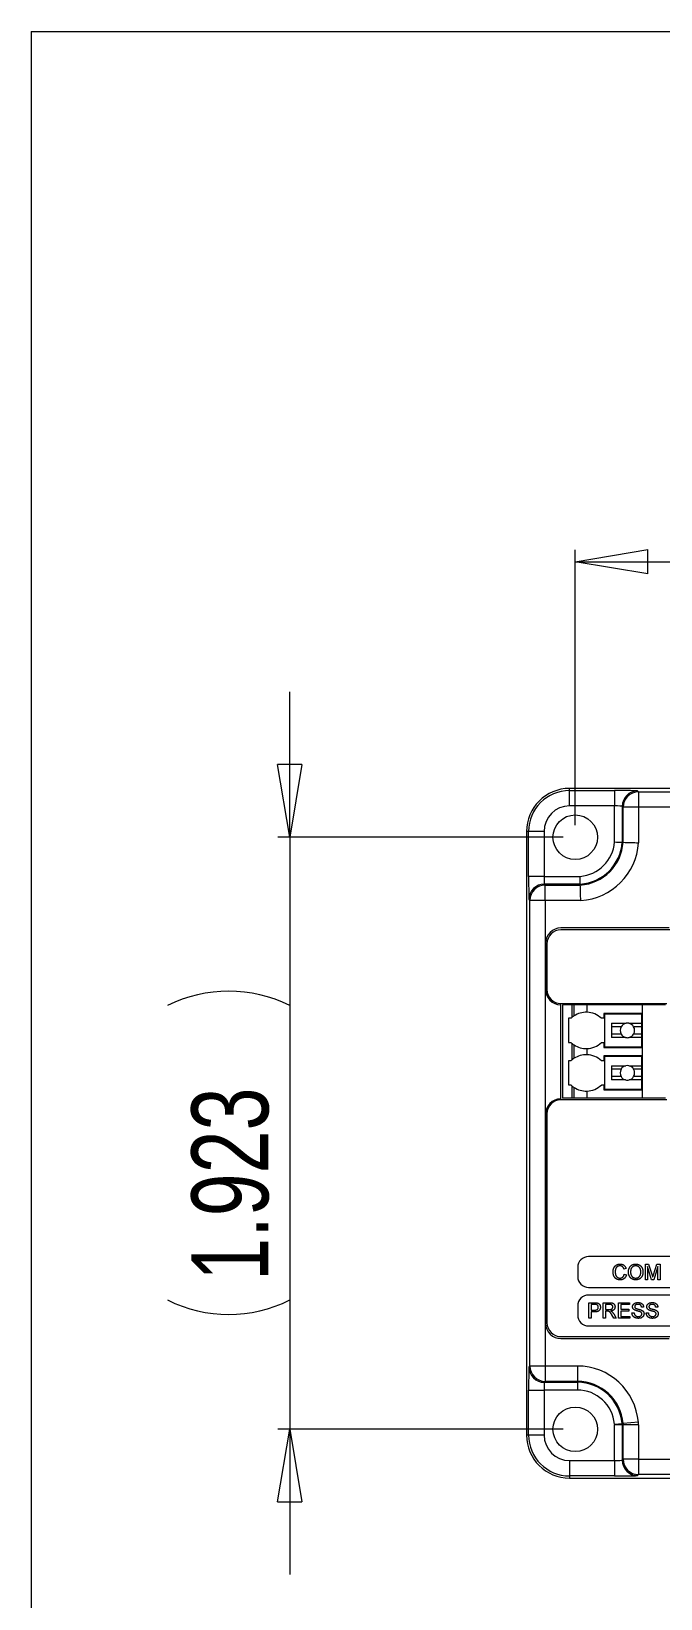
# Model space of a CAD drawing. Header units: inches. Extents: x 0.3 to 10.6, y 0.4 to 8.2.
# Drawn here: x 0.33 to 2.38, y 3.1 to 8.19 of the extents above; entities that cross this region are included whole.
import ezdxf

# ---------------------------------------------------------------- set-up
doc = ezdxf.new("R2010")
doc.units = ezdxf.units.IN
doc.header["$MEASUREMENT"] = 0
doc.layers.add('FORMAT', color=7, linetype='Continuous', lineweight=0)
doc.styles.add('SLDTEXTSTYLE0', font='TXT', dxfattribs={"width": 0.75})
doc.dimstyles.new('SLDDIMSTYLE1', dxfattribs={"dimtxt": 0.25, "dimasz": 0.236, "dimexe": 0, "dimexo": 0.0625, "dimgap": 0.0625, "dimtad": 1, "dimtoh": 1, "dimdec": 3, "dimzin": 12, "dimdsep": 46, "dimtxsty": 'SLDTEXTSTYLE0', "dimblk1": 'CLOSED', "dimblk2": 'CLOSED', "dimsah": 1, "dimcen": 0.09, "dimadec": 0, "dimazin": 0, "dimtfac": 1, "dimtofl": 0, "dimtmove": 0, "dimatfit": 3, "dimldrblk": 'CLOSED', "dimfxl": 1, "dimtolj": 1, "dimtzin": 12, "dimarcsym": 0})

# ---------------------------------------------------------------- blocks, each defined once
blk = doc.blocks.new('_Closed')
at = {"color": 0, "linetype": 'ByBlock', "lineweight": -2}
for p, q in [((-1, 0.166667), (0, 0)), ((-1, 0.166667), (-1, -0.166667)), ((0, 0), (-1, -0.166667)), ((0, 0), (-1, 0))]:
    blk.add_line(p, q, dxfattribs=at)
blk = doc.blocks.new('*D5')
at = {"layer": 'FORMAT'}
for p, q in [((2.0976, 5.6139), (2.0976, 6.5085)), ((2.0976, 6.4695), (4.5006, 6.4695)), ((4.5006, 5.6139), (4.5006, 6.5085))]:
    blk.add_line(p, q, dxfattribs=at)
for centre, start, end in [((3.3623, 6.6679), 153.4349, 206.5651), ((3.5247, 6.6679), 333.4349, 26.5651)]:
    blk.add_arc(centre, 0.4437, start, end, dxfattribs=at)
at = {"layer": 'FORMAT', "xscale": 0.236, "yscale": 0.236}
for p, rotation in [((2.0976, 6.4695, 1.1878), 180), ((4.5006, 6.4695, 1.1878), 360)]:
    blk.add_blockref('_Closed', p, dxfattribs=dict(at, rotation=rotation))
at = {"layer": 'FORMAT', "insert": (3.028, 6.7888), "char_height": 0.25, "attachment_point": 1, "style": 'SLDTEXTSTYLE0'}
blk.add_mtext('2.403', dxfattribs=at)
blk = doc.blocks.new('*D6')
at = {"layer": 'FORMAT'}
for p, q in [((1.1697, 5.5749), (1.1697, 6.0469)), ((2.0586, 5.5749), (1.1307, 5.5749)), ((1.1697, 5.5749), (1.1697, 3.6519)), ((2.0586, 3.6519), (1.1307, 3.6519)), ((1.1697, 3.6519), (1.1697, 3.1799))]:
    blk.add_line(p, q, dxfattribs=at)
for centre, start, end in [((0.9713, 4.6313), 63.4349, 116.5651), ((0.9713, 4.4688), 243.4349, 296.5651)]:
    blk.add_arc(centre, 0.4437, start, end, dxfattribs=at)
at = {"layer": 'FORMAT', "xscale": 0.236, "yscale": 0.236}
for p, rotation in [((1.1697, 5.5749, 1.1878), 270), ((1.1697, 3.6519, 1.1878), 90)]:
    blk.add_blockref('_Closed', p, dxfattribs=dict(at, rotation=rotation))
at = {"layer": 'FORMAT', "insert": (0.8504, 4.1345), "char_height": 0.25, "attachment_point": 1, "rotation": 90, "style": 'SLDTEXTSTYLE0'}
blk.add_mtext('1.923', dxfattribs=at)

msp = doc.modelspace()

# ---------------------------------------------------------------- linework, layer by layer
at = {"color": 8, "linetype": 'Continuous', "lineweight": 0}
for q in [(10.6299, 8.1921), (0.3299, 0.3921)]:
    msp.add_line((0.3299, 8.1921), q, dxfattribs=at)
at = {"color": 7, "linetype": 'Continuous', "lineweight": 15}
for p, q in [((2.0791, 5.7264), (2.0791, 5.7334)), ((3.0541, 5.7334), (2.0791, 5.7334)), ((2.0791, 5.7264), (2.2251, 5.7264)), ((2.0791, 5.6764), (2.0791, 5.7264)), ((2.2251, 5.7264), (2.2251, 5.6764)), ((2.3001, 5.7252), (2.3032, 5.7221)), ((2.3032, 5.7221), (2.3032, 5.6721)), ((2.3032, 5.7221), (3.0527, 5.7221)), ((2.2251, 5.6764), (2.0791, 5.6764)), ((2.2251, 5.5595), (2.2251, 5.6764)), ((2.2532, 5.6721), (2.2501, 5.6752)), ((2.2501, 5.6752), (2.2501, 5.5586)), ((2.2532, 5.5585), (2.2532, 5.6721)), ((2.3032, 5.6721), (2.2532, 5.6721)), ((2.3032, 5.6721), (2.3032, 5.5569)), ((3.0427, 5.6721), (2.3032, 5.6721)), ((1.9391, 5.5934), (1.9391, 3.6334)), ((1.9461, 5.5934), (1.9391, 5.5934)), ((1.9461, 5.4477), (1.9461, 5.5934)), ((1.9961, 5.5934), (1.9461, 5.5934)), ((1.9961, 5.5934), (1.9961, 5.4477)), ((2.2501, 5.5586), (2.2532, 5.5585)), ((1.9961, 5.4477), (1.9461, 5.4477)), ((1.9961, 5.4477), (2.1131, 5.4477)), ((1.9973, 5.4227), (2.0004, 5.4196)), ((2.1139, 5.4227), (1.9973, 5.4227)), ((2.0004, 5.3696), (2.0004, 5.4196)), ((2.0004, 5.4196), (2.114, 5.4196)), ((2.1139, 5.4227), (2.114, 5.4196)), ((1.9504, 5.3696), (1.9473, 5.3727)), ((2.0004, 5.3696), (1.9504, 5.3696)), ((1.9504, 3.8576), (1.9504, 5.3696)), ((2.0004, 5.3696), (2.0004, 3.8576)), ((2.1155, 5.3696), (2.0004, 5.3696)), ((2.4092, 5.2739), (2.0508, 5.2739)), ((2.4026, 5.2804), (2.0513, 5.2804)), ((2.0013, 5.2304), (2.0013, 5.0804)), ((2.0058, 5.2289), (2.0058, 5.0799)), ((2.0501, 5.0305), (2.0508, 5.0349)), ((2.0501, 5.0305), (2.0501, 4.7254)), ((2.0508, 5.0349), (2.3958, 5.0349)), ((2.0564, 5.03), (2.0564, 4.7269)), ((2.0879, 5.03), (2.0564, 5.03)), ((2.0879, 4.9902), (2.0879, 5.03)), ((2.0938, 5.03), (2.0879, 5.03)), ((2.0938, 4.9945), (2.0938, 5.03)), ((2.1359, 5.03), (2.0938, 5.03)), ((2.1359, 5.0063), (2.1359, 5.03)), ((2.3162, 5.03), (2.1359, 5.03)), ((2.3162, 5.0024), (2.1903, 5.0024)), ((2.1903, 5.0024), (2.1903, 4.9867)), ((2.1922, 5.0001), (2.1922, 4.8946)), ((2.3135, 5.0001), (2.1922, 5.0001)), ((2.3135, 4.9706), (2.3135, 5.0001)), ((2.3162, 5.0024), (2.3162, 5.03)), ((2.3911, 5.03), (2.3162, 5.03)), ((2.3162, 4.8922), (2.3162, 5.0024)), ((2.084, 4.9867), (2.0761, 4.9867)), ((2.0761, 4.9867), (2.0761, 4.908)), ((2.1903, 4.9867), (2.1824, 4.9867)), ((2.2151, 4.9706), (2.2627, 4.9706)), ((2.2151, 4.9706), (2.2151, 4.9245)), ((2.2466, 4.9591), (2.2151, 4.9591)), ((2.2713, 4.9706), (2.3135, 4.9706)), ((2.3135, 4.9591), (2.2875, 4.9591)), ((2.3135, 4.9591), (2.3135, 4.9706)), ((2.3135, 4.9355), (2.3135, 4.9591)), ((2.0761, 4.908), (2.084, 4.908)), ((2.0879, 4.8524), (2.0879, 4.9045)), ((2.0938, 4.8567), (2.0938, 4.9001)), ((2.1359, 4.8685), (2.1359, 4.8883)), ((2.1824, 4.908), (2.1903, 4.908)), ((2.1903, 4.908), (2.1903, 4.8922)), ((2.1903, 4.8922), (2.3162, 4.8922)), ((2.1922, 4.8946), (2.3135, 4.8946)), ((2.2466, 4.9355), (2.2151, 4.9355)), ((2.261, 4.9245), (2.2151, 4.9245)), ((2.3135, 4.9245), (2.2731, 4.9245)), ((2.3135, 4.9355), (2.2875, 4.9355)), ((2.3135, 4.9245), (2.3135, 4.9355)), ((2.3135, 4.8946), (2.3135, 4.9245)), ((2.3162, 4.8647), (2.3162, 4.8922)), ((2.084, 4.8489), (2.0761, 4.8489)), ((2.0761, 4.8489), (2.0761, 4.7702)), ((2.1903, 4.8489), (2.1824, 4.8489)), ((2.3162, 4.8647), (2.1903, 4.8647)), ((2.1903, 4.8647), (2.1903, 4.8489)), ((2.1922, 4.8623), (2.1922, 4.7568)), ((2.3135, 4.8623), (2.1922, 4.8623)), ((2.3135, 4.8327), (2.3135, 4.8623)), ((2.3162, 4.7544), (2.3162, 4.8647)), ((2.2151, 4.8327), (2.2625, 4.8327)), ((2.2151, 4.8327), (2.2151, 4.7866)), ((2.2465, 4.8213), (2.2151, 4.8213)), ((2.2466, 4.7977), (2.2151, 4.7977)), ((2.2612, 4.7866), (2.2151, 4.7866)), ((2.2716, 4.8327), (2.3135, 4.8327)), ((2.3135, 4.7866), (2.2729, 4.7866)), ((2.3135, 4.8213), (2.2875, 4.8213)), ((2.3135, 4.7977), (2.2875, 4.7977)), ((2.3135, 4.8213), (2.3135, 4.8327)), ((2.3135, 4.7977), (2.3135, 4.8213)), ((2.3135, 4.7866), (2.3135, 4.7977)), ((2.3135, 4.7568), (2.3135, 4.7866)), ((2.0761, 4.7702), (2.084, 4.7702)), ((2.0879, 4.7269), (2.0879, 4.7667)), ((2.0938, 4.7269), (2.0938, 4.7623)), ((2.1359, 4.7269), (2.1359, 4.7505)), ((2.1824, 4.7702), (2.1903, 4.7702)), ((2.1903, 4.7702), (2.1903, 4.7544)), ((2.1903, 4.7544), (2.3162, 4.7544)), ((2.1922, 4.7568), (2.3135, 4.7568)), ((2.3162, 4.7269), (2.3162, 4.7544)), ((2.0508, 4.7219), (2.0501, 4.7254)), ((2.3958, 4.7219), (2.0508, 4.7219)), ((2.0879, 4.7269), (2.0564, 4.7269)), ((2.0938, 4.7269), (2.0879, 4.7269)), ((2.1359, 4.7269), (2.0938, 4.7269)), ((2.3162, 4.7269), (2.1359, 4.7269)), ((2.3911, 4.7269), (2.3162, 4.7269)), ((2.0013, 4.6754), (2.0013, 3.9964)), ((2.0058, 4.6769), (2.0058, 3.9979)), ((2.1058, 4.1779), (2.1058, 4.1479)), ((2.9739, 4.2129), (2.1408, 4.2129)), ((2.2627, 4.174), (2.2557, 4.1725)), ((2.3255, 4.1379), (2.3255, 4.1879)), ((2.3255, 4.1879), (2.3361, 4.1879)), ((2.3458, 4.1379), (2.3326, 4.1802)), ((2.3326, 4.1802), (2.3326, 4.1379)), ((2.3361, 4.1879), (2.3473, 4.1528)), ((2.352, 4.1535), (2.3631, 4.1879)), ((2.3665, 4.1802), (2.3532, 4.1379)), ((2.3631, 4.1879), (2.3736, 4.1879)), ((2.3665, 4.1379), (2.3665, 4.1802)), ((2.3736, 4.1879), (2.3736, 4.1379)), ((2.2569, 4.1556), (2.264, 4.1539)), ((2.3326, 4.1379), (2.3255, 4.1379)), ((2.3532, 4.1379), (2.3458, 4.1379)), ((2.3736, 4.1379), (2.3665, 4.1379)), ((2.1408, 4.1129), (2.6884, 4.1129)), ((2.6884, 4.0879), (2.1408, 4.0879)), ((2.1058, 4.0529), (2.1058, 4.0229)), ((2.1423, 4.0129), (2.1423, 4.0629)), ((2.1423, 4.0629), (2.1607, 4.0629)), ((2.1613, 4.0572), (2.1493, 4.0572)), ((2.1493, 4.0572), (2.1493, 4.0392)), ((2.1493, 4.0392), (2.1614, 4.0392)), ((2.1616, 4.0334), (2.1493, 4.0334)), ((2.1493, 4.0334), (2.1493, 4.0129)), ((2.1884, 4.0129), (2.1884, 4.0629)), ((2.1884, 4.0629), (2.2101, 4.0629)), ((2.2104, 4.0572), (2.1955, 4.0572)), ((2.1955, 4.0572), (2.1955, 4.0411)), ((2.1955, 4.0411), (2.2089, 4.0411)), ((2.1955, 4.0354), (2.1955, 4.0129)), ((2.2027, 4.0354), (2.1955, 4.0354)), ((2.2229, 4.0129), (2.2167, 4.0235)), ((2.2228, 4.0267), (2.231, 4.0129)), ((2.2384, 4.0129), (2.2384, 4.0629)), ((2.2384, 4.0629), (2.2737, 4.0629)), ((2.2737, 4.0572), (2.2455, 4.0572)), ((2.2455, 4.0572), (2.2455, 4.0418)), ((2.2455, 4.0418), (2.2718, 4.0418)), ((2.2718, 4.036), (2.2455, 4.036)), ((2.2455, 4.036), (2.2455, 4.0187)), ((2.2718, 4.0418), (2.2718, 4.036)), ((2.2737, 4.0629), (2.2737, 4.0572)), ((2.282, 4.0302), (2.2891, 4.0302)), ((2.3198, 4.0488), (2.3128, 4.0488)), ((2.3282, 4.0302), (2.3352, 4.0302)), ((2.366, 4.0488), (2.3589, 4.0488)), ((2.1414, 3.9879), (2.4124, 3.9879)), ((2.1493, 4.0129), (2.1423, 4.0129)), ((2.1955, 4.0129), (2.1884, 4.0129)), ((2.231, 4.0129), (2.2229, 4.0129)), ((2.275, 4.0129), (2.2384, 4.0129)), ((2.2455, 4.0187), (2.275, 4.0187)), ((2.275, 4.0187), (2.275, 4.0129)), ((2.0508, 3.9529), (2.4224, 3.9529)), ((2.0513, 3.9464), (2.4026, 3.9464)), ((1.9473, 3.8545), (1.9504, 3.8576)), ((1.9504, 3.8576), (2.0004, 3.8576)), ((2.0004, 3.8576), (2.1044, 3.8576)), ((2.0004, 3.8576), (2.0004, 3.8076)), ((2.1044, 3.8576), (2.1044, 3.8076)), ((1.9461, 3.6334), (1.9461, 3.7795)), ((1.9461, 3.7795), (1.9961, 3.7795)), ((2.1044, 3.7795), (1.9961, 3.7795)), ((1.9961, 3.7795), (1.9961, 3.6334)), ((2.0004, 3.8076), (1.9973, 3.8045)), ((1.9973, 3.8045), (2.1044, 3.8045)), ((2.1044, 3.8076), (2.0004, 3.8076)), ((2.1044, 3.8045), (2.1044, 3.8076)), ((2.1044, 3.8045), (2.1044, 3.7795)), ((2.225, 3.6685), (2.25, 3.6706)), ((2.225, 3.6685), (2.2251, 3.6664)), ((2.2501, 3.6664), (2.2251, 3.6664)), ((2.2251, 3.5504), (2.2251, 3.6664)), ((2.25, 3.6706), (2.2501, 3.6664)), ((2.2532, 3.6666), (2.2501, 3.6664)), ((2.2501, 3.6664), (2.2501, 3.5517)), ((2.3029, 3.6748), (2.253, 3.6707)), ((2.253, 3.6707), (2.2532, 3.6666)), ((2.3032, 3.6666), (2.2532, 3.6666)), ((2.2532, 3.5548), (2.2532, 3.6666)), ((2.3032, 3.6666), (2.3029, 3.6748)), ((2.3032, 3.6666), (2.3032, 3.5548)), ((1.9461, 3.6334), (1.9391, 3.6334)), ((1.9961, 3.6334), (1.9461, 3.6334)), ((2.0791, 3.5504), (2.0791, 3.5004)), ((2.0791, 3.5504), (2.2251, 3.5504)), ((2.2251, 3.5504), (2.2251, 3.5004)), ((2.2501, 3.5517), (2.2532, 3.5548)), ((2.3032, 3.5548), (2.2532, 3.5548)), ((2.3032, 3.5548), (2.3032, 3.5048)), ((2.3032, 3.5548), (3.0427, 3.5548)), ((2.0791, 3.5004), (2.0791, 3.4934)), ((2.2251, 3.5004), (2.0791, 3.5004)), ((2.0791, 3.4934), (3.0541, 3.4934)), ((2.3032, 3.5048), (2.3001, 3.5017)), ((3.0527, 3.5048), (2.3032, 3.5048))]:
    msp.add_line(p, q, dxfattribs=at)
at = {"color": 7, "linetype": 'Continuous', "lineweight": 15, "flags": 128}
msp.add_lwpolyline([(2.25, 3.6706), (2.2517, 3.6706), (2.2519, 3.6706), (2.253, 3.6707)], dxfattribs=at)
at = {"color": 7, "linetype": 'Continuous', "lineweight": 15}
for centre in [(2.0976, 5.5749), (2.0976, 3.6519)]:
    msp.add_circle(centre, 0.0724, dxfattribs=at)
for centre, radius, start, end in [((2.0791, 5.5934), 0.14, 90, 180), ((2.0791, 5.5934), 0.133, 90, 180), ((2.3001, 5.6751), 0.05, 90.0204, 179.9796), ((2.3032, 5.6721), 0.05, 90.0204, 179.9796), ((2.0791, 5.5934), 0.083, 90, 180), ((2.1044, 5.5684), 0.1211, 274.1128, 355.745), ((2.1044, 5.5684), 0.1461, 273.7443, 356.1263), ((2.1044, 5.5684), 0.1491, 273.7054, 356.1665), ((2.1044, 5.5684), 0.1991, 273.2066, 356.6825), ((2.5041, 13.0853), 7.531, 267.87714, 268.06743), ((2.6253, 16.7352), 11.183, 268.09343, 268.34969), ((-5.6733, 5.1687), 7.7914, 1.86799, 2.05191), ((1.9974, 5.3727), 0.05, 90.0204, 179.9796), ((2.0004, 5.3696), 0.05, 90.0204, 179.9796), ((-9.4492, 5.0476), 11.5692, 1.59516, 1.84286), ((2.0513, 5.2304), 0.05, 90, 180), ((2.0508, 5.2289), 0.045, 90, 180), ((2.0513, 5.0804), 0.05, 180, 268.6035), ((2.0508, 5.0799), 0.045, 180, 270), ((2.1332, 4.935), 0.0714, 129.3816, 133.6028), ((2.1332, 4.935), 0.0714, 123.4993, 129.3816), ((2.1332, 4.935), 0.0714, 87.8252, 123.4993), ((2.1332, 4.935), 0.0714, 46.3972, 87.8252), ((2.267, 4.9473), 0.0236, 150, 210), ((2.267, 4.9473), 0.0236, 100.4753, 150), ((2.267, 4.9473), 0.0236, 79.5247, 100.4753), ((2.267, 4.9473), 0.0236, 30, 79.5247), ((2.267, 4.9473), 0.0236, 330, 30), ((2.1332, 4.9596), 0.0714, 226.3972, 230.6184), ((2.1332, 4.9596), 0.0714, 230.6184, 236.5007), ((2.1332, 4.9596), 0.0714, 236.5007, 272.1748), ((2.1332, 4.9596), 0.0714, 272.1748, 313.6028), ((2.267, 4.9473), 0.0236, 210, 255.1649), ((2.267, 4.9473), 0.0236, 255.1649, 284.8351), ((2.267, 4.9473), 0.0236, 284.8351, 330), ((2.1332, 4.7972), 0.0714, 129.3816, 133.6028), ((2.1332, 4.7972), 0.0714, 123.4993, 129.3816), ((2.1332, 4.7972), 0.0714, 87.8252, 123.4993), ((2.1332, 4.7972), 0.0714, 46.3972, 87.8252), ((2.267, 4.8095), 0.0236, 150.1454, 210.1457), ((2.267, 4.8095), 0.0236, 101.1473, 150.1454), ((2.267, 4.8095), 0.0236, 210.1457, 255.6655), ((2.267, 4.8095), 0.0236, 255.6655, 284.3345), ((2.267, 4.8095), 0.0236, 78.8527, 101.1473), ((2.267, 4.8095), 0.0236, 29.8546, 78.8527), ((2.267, 4.8095), 0.0236, 284.3345, 329.8543), ((2.267, 4.8095), 0.0236, 329.8543, 29.8546), ((2.1332, 4.8218), 0.0714, 226.3972, 230.6184), ((2.1332, 4.8218), 0.0714, 230.6184, 236.5007), ((2.1332, 4.8218), 0.0714, 236.5007, 272.1748), ((2.1332, 4.8218), 0.0714, 272.1748, 313.6028), ((2.0513, 4.6754), 0.05, 91.3965, 180), ((2.0508, 4.6769), 0.045, 90, 180), ((2.1408, 4.1779), 0.035, 90, 180), ((2.1408, 4.1479), 0.035, 180, 270), ((2.1408, 4.0529), 0.035, 90, 180), ((2.1408, 4.0229), 0.035, 180, 270.9512), ((2.0513, 3.9964), 0.05, 180, 270), ((2.0508, 3.9979), 0.045, 180, 270), ((1.9974, 3.8545), 0.05, 180.0204, 269.9796), ((2.0004, 3.8576), 0.05, 180.0204, 269.9796), ((2.1044, 3.6584), 0.1991, 4.7021, 90), ((2.1044, 3.6584), 0.1491, 4.7021, 90), ((2.1044, 3.6584), 0.1461, 4.7769, 90), ((2.1044, 3.6584), 0.1211, 4.7769, 90), ((2.0791, 3.6334), 0.14, 180, 270), ((2.0791, 3.6334), 0.133, 180, 270), ((2.0791, 3.6334), 0.083, 180, 270), ((2.3001, 3.5517), 0.05, 180.0204, 269.9796), ((2.3032, 3.5548), 0.05, 180.0204, 269.9796)]:
    msp.add_arc(centre, radius, start, end, dxfattribs=at)
for centre, major_axis, ratio, start_param, end_param in [((2.2251, 5.7251), (0.075, 0), 0.017455, 0.017453, 1.570796), ((2.2251, 5.6751), (0.025, 0), 0.052365, 0.017453, 1.570796), ((1.9474, 5.4477), (0, 0.075), 0.017455, 1.570796, 3.124139), ((1.9974, 5.4477), (0, 0.025), 0.052365, 1.570796, 3.124139), ((1.9474, 3.7795), (0, 0.075), 0.017455, 0.017453, 1.570796), ((1.9974, 3.7795), (0, 0.025), 0.052365, 0.017453, 1.570796), ((2.2251, 3.5517), (0.025, 0), 0.052365, 4.712389, 6.265732), ((2.2251, 3.5017), (0.075, 0), 0.017455, 4.712389, 6.265732)]:
    msp.add_ellipse(centre, major_axis=major_axis, ratio=ratio, start_param=start_param, end_param=end_param, dxfattribs=at)
for points, knots in [([(2.2204, 4.1633), (2.2204, 4.1639), (2.2204, 4.1652), (2.2206, 4.167), (2.2208, 4.1688), (2.2211, 4.1706), (2.2215, 4.1722), (2.222, 4.1738), (2.2226, 4.1753), (2.2233, 4.1768), (2.2241, 4.1782), (2.2249, 4.1795), (2.2258, 4.1808), (2.2268, 4.1819), (2.2279, 4.183), (2.2291, 4.1839), (2.2303, 4.1848), (2.2316, 4.1856), (2.2329, 4.1863), (2.2343, 4.1869), (2.2358, 4.1874), (2.2372, 4.1878), (2.2387, 4.1882), (2.2403, 4.1884), (2.2418, 4.1885), (2.2429, 4.1886), (2.2434, 4.1886)], [0, 0, 0, 0, 0.049401, 0.097605, 0.144255, 0.189472, 0.233915, 0.277237, 0.319859, 0.361957, 0.403486, 0.443934, 0.483649, 0.522893, 0.561858, 0.600795, 0.640104, 0.679643, 0.7194, 0.758854, 0.798315, 0.837802, 0.877469, 0.917683, 0.958393, 1, 1, 1, 1]), ([(2.2431, 4.1828), (2.2426, 4.1828), (2.2418, 4.1828), (2.2405, 4.1827), (2.2393, 4.1824), (2.2381, 4.1821), (2.237, 4.1818), (2.236, 4.1813), (2.235, 4.1807), (2.234, 4.1801), (2.2332, 4.1794), (2.2323, 4.1786), (2.2316, 4.1778), (2.2309, 4.1769), (2.2303, 4.176), (2.2298, 4.175), (2.2293, 4.1739), (2.2288, 4.1724), (2.2282, 4.1705), (2.2278, 4.1681), (2.2275, 4.1657), (2.2275, 4.1641), (2.2274, 4.1633)], [0, 0, 0, 0, 0.046763, 0.091969, 0.135804, 0.178232, 0.219441, 0.260177, 0.30028, 0.340548, 0.380311, 0.419642, 0.459017, 0.498182, 0.53767, 0.577913, 0.618649, 0.660762, 0.745299, 0.829745, 0.914602, 1, 1, 1, 1]), ([(2.2557, 4.1725), (2.2555, 4.173), (2.2552, 4.1738), (2.2548, 4.175), (2.2542, 4.1761), (2.2537, 4.1772), (2.253, 4.1781), (2.2524, 4.1789), (2.2517, 4.1797), (2.2509, 4.1804), (2.2501, 4.1809), (2.2493, 4.1814), (2.2483, 4.1819), (2.2474, 4.1822), (2.2464, 4.1825), (2.2453, 4.1827), (2.2442, 4.1828), (2.2435, 4.1828), (2.2431, 4.1828)], [0, 0, 0, 0, 0.077231, 0.151165, 0.220785, 0.28715, 0.350632, 0.411307, 0.469964, 0.526707, 0.582498, 0.638509, 0.694918, 0.75242, 0.811251, 0.871856, 0.934644, 1, 1, 1, 1]), ([(2.2434, 4.1886), (2.244, 4.1886), (2.2452, 4.1885), (2.2469, 4.1884), (2.2486, 4.1881), (2.2502, 4.1877), (2.2517, 4.1871), (2.2531, 4.1865), (2.2545, 4.1857), (2.2558, 4.1848), (2.257, 4.1838), (2.2581, 4.1827), (2.2591, 4.1815), (2.26, 4.1802), (2.2608, 4.1788), (2.2616, 4.1773), (2.2622, 4.1757), (2.2625, 4.1746), (2.2627, 4.174)], [0, 0, 0, 0, 0.068649, 0.134937, 0.198842, 0.261409, 0.322517, 0.382377, 0.442471, 0.502228, 0.562101, 0.621732, 0.681851, 0.742049, 0.803908, 0.867162, 0.932361, 1, 1, 1, 1]), ([(2.2704, 4.1623), (2.2704, 4.1633), (2.2704, 4.1652), (2.2708, 4.1681), (2.2713, 4.1708), (2.272, 4.1733), (2.2729, 4.1756), (2.2741, 4.1778), (2.2754, 4.1798), (2.277, 4.1816), (2.2787, 4.1832), (2.2805, 4.1847), (2.2825, 4.1859), (2.2846, 4.1869), (2.2868, 4.1876), (2.2892, 4.1882), (2.2916, 4.1885), (2.2933, 4.1886), (2.2941, 4.1886)], [0, 0, 0, 0, 0.075226, 0.146575, 0.2145, 0.27953, 0.342403, 0.403496, 0.463762, 0.523864, 0.583252, 0.641302, 0.698898, 0.756295, 0.814628, 0.874325, 0.935783, 1, 1, 1, 1]), ([(2.2942, 4.1828), (2.2936, 4.1828), (2.2925, 4.1828), (2.2909, 4.1825), (2.2893, 4.1822), (2.2878, 4.1817), (2.2863, 4.181), (2.285, 4.1801), (2.2836, 4.1792), (2.2824, 4.1781), (2.2812, 4.1768), (2.2802, 4.1753), (2.2793, 4.1736), (2.2786, 4.1717), (2.2781, 4.1696), (2.2777, 4.1673), (2.2775, 4.1648), (2.2775, 4.1631), (2.2774, 4.1622)], [0, 0, 0, 0, 0.055943, 0.110382, 0.164048, 0.216759, 0.269601, 0.323009, 0.377581, 0.433449, 0.490922, 0.550625, 0.613117, 0.679861, 0.751358, 0.828261, 0.910795, 1, 1, 1, 1]), ([(2.2941, 4.1886), (2.2947, 4.1886), (2.2958, 4.1885), (2.2975, 4.1884), (2.2991, 4.1881), (2.3007, 4.1878), (2.3022, 4.1873), (2.3037, 4.1868), (2.3051, 4.1861), (2.3065, 4.1853), (2.3079, 4.1845), (2.3091, 4.1835), (2.3103, 4.1825), (2.3114, 4.1814), (2.3124, 4.1802), (2.3133, 4.1789), (2.3142, 4.1776), (2.315, 4.1761), (2.3156, 4.1747), (2.3162, 4.1731), (2.3167, 4.1715), (2.3171, 4.1699), (2.3174, 4.1682), (2.3177, 4.1665), (2.3178, 4.1647), (2.3178, 4.1635), (2.3178, 4.1629)], [0, 0, 0, 0, 0.043099, 0.085587, 0.126908, 0.167967, 0.20845, 0.249025, 0.289281, 0.33001, 0.370598, 0.410466, 0.450033, 0.489688, 0.529116, 0.569037, 0.609703, 0.650759, 0.692509, 0.734219, 0.776707, 0.819552, 0.863351, 0.907839, 0.953334, 1, 1, 1, 1]), ([(2.3108, 4.1629), (2.3108, 4.1634), (2.3108, 4.1644), (2.3107, 4.1658), (2.3105, 4.1672), (2.3103, 4.1685), (2.31, 4.1698), (2.3097, 4.1711), (2.3092, 4.1722), (2.3088, 4.1734), (2.3083, 4.1745), (2.3077, 4.1755), (2.307, 4.1765), (2.3063, 4.1774), (2.3055, 4.1782), (2.3047, 4.179), (2.3038, 4.1797), (2.3029, 4.1803), (2.3019, 4.1809), (2.3009, 4.1814), (2.2998, 4.1819), (2.2988, 4.1822), (2.2977, 4.1825), (2.2965, 4.1827), (2.2954, 4.1828), (2.2946, 4.1828), (2.2942, 4.1828)], [0, 0, 0, 0, 0.050852, 0.099752, 0.147438, 0.194086, 0.239171, 0.28334, 0.326577, 0.368936, 0.410572, 0.451051, 0.490877, 0.530044, 0.568937, 0.607578, 0.64642, 0.685679, 0.724799, 0.763513, 0.802173, 0.84074, 0.879649, 0.919071, 0.959098, 1, 1, 1, 1]), ([(2.2436, 4.1373), (2.2429, 4.1373), (2.2417, 4.1373), (2.2398, 4.1375), (2.238, 4.1377), (2.2364, 4.1381), (2.2348, 4.1385), (2.2333, 4.1391), (2.2319, 4.1398), (2.2306, 4.1405), (2.2294, 4.1414), (2.2282, 4.1424), (2.2272, 4.1434), (2.2262, 4.1446), (2.2253, 4.1458), (2.2244, 4.1471), (2.2237, 4.1485), (2.223, 4.15), (2.2224, 4.1516), (2.2218, 4.1532), (2.2214, 4.1548), (2.221, 4.1564), (2.2208, 4.1581), (2.2205, 4.1598), (2.2204, 4.1616), (2.2204, 4.1627), (2.2204, 4.1633)], [0, 0, 0, 0, 0.049196, 0.096248, 0.141349, 0.184656, 0.226059, 0.266173, 0.30529, 0.343245, 0.380877, 0.418496, 0.456319, 0.494237, 0.533024, 0.572473, 0.613079, 0.654934, 0.697397, 0.739884, 0.782195, 0.825062, 0.867987, 0.911411, 0.955372, 1, 1, 1, 1]), ([(2.2274, 4.1633), (2.2275, 4.1623), (2.2275, 4.1604), (2.2279, 4.1575), (2.2284, 4.1549), (2.229, 4.1528), (2.2297, 4.1513), (2.2302, 4.1502), (2.2308, 4.1492), (2.2315, 4.1483), (2.2322, 4.1474), (2.233, 4.1467), (2.2338, 4.146), (2.2348, 4.1454), (2.2357, 4.1448), (2.2367, 4.1444), (2.2377, 4.144), (2.2387, 4.1436), (2.2397, 4.1434), (2.2408, 4.1432), (2.2418, 4.1431), (2.2425, 4.1431), (2.2429, 4.1431)], [0, 0, 0, 0, 0.105343, 0.204375, 0.298069, 0.38707, 0.429726, 0.470901, 0.511122, 0.550179, 0.588354, 0.626683, 0.664452, 0.702515, 0.740481, 0.777618, 0.814716, 0.851527, 0.888098, 0.925112, 0.962104, 1, 1, 1, 1]), ([(2.2429, 4.1431), (2.2433, 4.1431), (2.2442, 4.1431), (2.2455, 4.1432), (2.2467, 4.1435), (2.2478, 4.1438), (2.2489, 4.1443), (2.25, 4.1448), (2.251, 4.1455), (2.2519, 4.1462), (2.2528, 4.147), (2.2536, 4.148), (2.2544, 4.149), (2.2551, 4.1501), (2.2556, 4.1514), (2.2562, 4.1527), (2.2566, 4.1541), (2.2568, 4.1551), (2.2569, 4.1556)], [0, 0, 0, 0, 0.063336, 0.125111, 0.184688, 0.24321, 0.300888, 0.35837, 0.415761, 0.474387, 0.533966, 0.594008, 0.655072, 0.71861, 0.784375, 0.852991, 0.9249, 1, 1, 1, 1]), ([(2.264, 4.1539), (2.2638, 4.1533), (2.2635, 4.152), (2.2628, 4.1501), (2.262, 4.1484), (2.2611, 4.1468), (2.2602, 4.1453), (2.2591, 4.1439), (2.2579, 4.1427), (2.2566, 4.1415), (2.2552, 4.1405), (2.2538, 4.1397), (2.2523, 4.1389), (2.2507, 4.1383), (2.249, 4.1379), (2.2473, 4.1375), (2.2454, 4.1373), (2.2442, 4.1373), (2.2436, 4.1373)], [0, 0, 0, 0, 0.071578, 0.140016, 0.206197, 0.270156, 0.332001, 0.392755, 0.452579, 0.512253, 0.571532, 0.630152, 0.688769, 0.748164, 0.808703, 0.870256, 0.9339, 1, 1, 1, 1]), ([(2.2941, 4.1373), (2.2935, 4.1373), (2.2924, 4.1373), (2.2907, 4.1375), (2.2891, 4.1377), (2.2875, 4.1381), (2.2859, 4.1386), (2.2844, 4.1392), (2.283, 4.1399), (2.2816, 4.1407), (2.2803, 4.1415), (2.279, 4.1425), (2.2778, 4.1435), (2.2767, 4.1447), (2.2757, 4.1459), (2.2748, 4.1471), (2.274, 4.1485), (2.2732, 4.1499), (2.2726, 4.1514), (2.272, 4.1529), (2.2715, 4.1544), (2.2711, 4.1559), (2.2708, 4.1575), (2.2706, 4.1591), (2.2704, 4.1607), (2.2704, 4.1617), (2.2704, 4.1623)], [0, 0, 0, 0, 0.044697, 0.088534, 0.131409, 0.173814, 0.215715, 0.257247, 0.298848, 0.340604, 0.382029, 0.42297, 0.463632, 0.504048, 0.544591, 0.584964, 0.626265, 0.667979, 0.709943, 0.751382, 0.792619, 0.833948, 0.875008, 0.916446, 0.957907, 1, 1, 1, 1]), ([(2.2774, 4.1622), (2.2775, 4.1615), (2.2775, 4.1601), (2.2777, 4.158), (2.2781, 4.1561), (2.2786, 4.1543), (2.2793, 4.1526), (2.2801, 4.151), (2.281, 4.1495), (2.2822, 4.1482), (2.2834, 4.147), (2.2847, 4.1459), (2.2861, 4.145), (2.2875, 4.1443), (2.2891, 4.1438), (2.2907, 4.1434), (2.2923, 4.1431), (2.2935, 4.1431), (2.2941, 4.1431)], [0, 0, 0, 0, 0.075964, 0.148125, 0.217201, 0.2833, 0.347202, 0.4093, 0.470426, 0.531588, 0.591739, 0.650258, 0.707303, 0.764208, 0.821148, 0.879119, 0.938423, 1, 1, 1, 1]), ([(2.2941, 4.1431), (2.2947, 4.1431), (2.2958, 4.1431), (2.2976, 4.1434), (2.2992, 4.1438), (2.3007, 4.1443), (2.3022, 4.1451), (2.3036, 4.1459), (2.3049, 4.147), (2.3061, 4.1482), (2.3072, 4.1496), (2.3082, 4.1511), (2.309, 4.1527), (2.3097, 4.1545), (2.3102, 4.1564), (2.3105, 4.1585), (2.3107, 4.1606), (2.3108, 4.1621), (2.3108, 4.1629)], [0, 0, 0, 0, 0.061055, 0.119545, 0.176806, 0.232956, 0.288583, 0.344667, 0.401662, 0.46054, 0.520477, 0.581213, 0.643431, 0.707961, 0.775371, 0.846414, 0.921152, 1, 1, 1, 1]), ([(2.3178, 4.1629), (2.3178, 4.1622), (2.3178, 4.161), (2.3177, 4.1592), (2.3174, 4.1574), (2.3171, 4.1557), (2.3167, 4.1541), (2.3161, 4.1524), (2.3155, 4.1509), (2.3148, 4.1494), (2.314, 4.1479), (2.3131, 4.1466), (2.3122, 4.1453), (2.3111, 4.1441), (2.31, 4.143), (2.3088, 4.142), (2.3075, 4.1411), (2.3062, 4.1403), (2.3048, 4.1396), (2.3033, 4.139), (2.3019, 4.1385), (2.3004, 4.138), (2.2988, 4.1377), (2.2973, 4.1375), (2.2957, 4.1373), (2.2946, 4.1373), (2.2941, 4.1373)], [0, 0, 0, 0, 0.04756, 0.093962, 0.139112, 0.183626, 0.227457, 0.270703, 0.313611, 0.35626, 0.398366, 0.439557, 0.480045, 0.519888, 0.559658, 0.599421, 0.639208, 0.679668, 0.72002, 0.759859, 0.79956, 0.839199, 0.878956, 0.918794, 0.959083, 1, 1, 1, 1]), ([(2.3473, 4.1528), (2.3474, 4.1525), (2.3477, 4.1517), (2.348, 4.1506), (2.3483, 4.1495), (2.3486, 4.1486), (2.3489, 4.1477), (2.3491, 4.1469), (2.3494, 4.1462), (2.3495, 4.1457), (2.3496, 4.1455)], [0, 0, 0, 0, 0.162526, 0.314315, 0.454978, 0.584519, 0.704567, 0.813495, 0.911681, 1, 1, 1, 1]), ([(2.3496, 4.1455), (2.3496, 4.1457), (2.3498, 4.1462), (2.35, 4.147), (2.3503, 4.1479), (2.3506, 4.1489), (2.3509, 4.1499), (2.3512, 4.151), (2.3516, 4.1522), (2.3519, 4.153), (2.352, 4.1535)], [0, 0, 0, 0, 0.0892048, 0.1898335, 0.2992326, 0.4192609, 0.5492074, 0.6890744, 0.8395792, 1, 1, 1, 1]), ([(2.1607, 4.0629), (2.1614, 4.0629), (2.1628, 4.0629), (2.1648, 4.0628), (2.1666, 4.0627), (2.1676, 4.0625), (2.1681, 4.0625)], [0, 0, 0, 0, 0.307163, 0.576853, 0.806633, 1, 1, 1, 1]), ([(2.167, 4.0567), (2.1669, 4.0568), (2.1666, 4.0568), (2.1661, 4.0569), (2.1655, 4.057), (2.1648, 4.0571), (2.164, 4.0571), (2.1632, 4.0571), (2.1623, 4.0572), (2.1616, 4.0572), (2.1613, 4.0572)], [0, 0, 0, 0, 0.076383, 0.165986, 0.270715, 0.388824, 0.520602, 0.666029, 0.825243, 1, 1, 1, 1]), ([(2.1614, 4.0392), (2.1619, 4.0392), (2.1628, 4.0392), (2.1641, 4.0393), (2.1654, 4.0395), (2.1665, 4.0398), (2.1675, 4.0401), (2.1684, 4.0405), (2.1692, 4.041), (2.1699, 4.0416), (2.1705, 4.0422), (2.171, 4.0429), (2.1715, 4.0437), (2.1718, 4.0445), (2.1721, 4.0454), (2.1723, 4.0463), (2.1724, 4.0473), (2.1724, 4.048), (2.1724, 4.0484)], [0, 0, 0, 0, 0.087731, 0.169006, 0.244802, 0.314232, 0.378942, 0.439172, 0.495787, 0.549435, 0.602, 0.654255, 0.706905, 0.761202, 0.816862, 0.87467, 0.936008, 1, 1, 1, 1]), ([(2.1795, 4.0486), (2.1795, 4.048), (2.1794, 4.047), (2.1792, 4.0455), (2.1789, 4.0441), (2.1785, 4.0427), (2.178, 4.0414), (2.1773, 4.0401), (2.1765, 4.0389), (2.1756, 4.0378), (2.1745, 4.0368), (2.1733, 4.0359), (2.1718, 4.0351), (2.1701, 4.0345), (2.1683, 4.034), (2.1662, 4.0337), (2.164, 4.0335), (2.1624, 4.0335), (2.1616, 4.0334)], [0, 0, 0, 0, 0.058048, 0.114213, 0.168892, 0.222626, 0.275651, 0.328725, 0.381659, 0.435953, 0.491264, 0.548993, 0.610417, 0.676248, 0.747409, 0.824866, 0.909026, 1, 1, 1, 1]), ([(2.1724, 4.0484), (2.1724, 4.0489), (2.1724, 4.0499), (2.1721, 4.0513), (2.1716, 4.0526), (2.171, 4.0538), (2.1702, 4.0548), (2.1692, 4.0556), (2.1682, 4.0563), (2.1674, 4.0566), (2.167, 4.0567)], [0, 0, 0, 0, 0.142895, 0.27688, 0.405407, 0.531833, 0.654225, 0.769811, 0.88411, 1, 1, 1, 1]), ([(2.1681, 4.0625), (2.1686, 4.0624), (2.1698, 4.0621), (2.1713, 4.0616), (2.1728, 4.061), (2.1741, 4.0602), (2.1753, 4.0592), (2.1763, 4.0581), (2.1772, 4.0568), (2.178, 4.0553), (2.1787, 4.0538), (2.1791, 4.0521), (2.1794, 4.0504), (2.1794, 4.0492), (2.1795, 4.0486)], [0, 0, 0, 0, 0.089242, 0.172977, 0.252655, 0.328953, 0.404688, 0.481499, 0.56187, 0.645629, 0.732291, 0.819179, 0.908075, 1, 1, 1, 1]), ([(2.2062, 4.0351), (2.206, 4.0352), (2.2055, 4.0353), (2.2047, 4.0353), (2.2038, 4.0354), (2.2031, 4.0354), (2.2027, 4.0354)], [0, 0, 0, 0, 0.1774947, 0.4052256, 0.6783881, 1, 1, 1, 1]), ([(2.2167, 4.0235), (2.2165, 4.0239), (2.216, 4.0246), (2.2154, 4.0256), (2.2148, 4.0266), (2.2142, 4.0275), (2.2137, 4.0283), (2.2131, 4.0291), (2.2127, 4.0298), (2.2121, 4.0306), (2.2114, 4.0316), (2.2106, 4.0325), (2.2098, 4.0332), (2.2088, 4.034), (2.2077, 4.0347), (2.2067, 4.035), (2.2062, 4.0351)], [0, 0, 0, 0, 0.080781, 0.156541, 0.227935, 0.29431, 0.356868, 0.414759, 0.467641, 0.516748, 0.60473, 0.681571, 0.74811, 0.804941, 0.905406, 1, 1, 1, 1]), ([(2.2089, 4.0411), (2.2096, 4.0412), (2.2108, 4.0412), (2.2126, 4.0413), (2.2141, 4.0416), (2.2153, 4.042), (2.2164, 4.0425), (2.2173, 4.0432), (2.2181, 4.044), (2.2187, 4.0449), (2.2192, 4.046), (2.2196, 4.047), (2.2198, 4.0482), (2.2198, 4.0489), (2.2198, 4.0493)], [0, 0, 0, 0, 0.12886, 0.240892, 0.338044, 0.42012, 0.494058, 0.566095, 0.636805, 0.709148, 0.781942, 0.854285, 0.92617, 1, 1, 1, 1]), ([(2.2101, 4.0629), (2.2106, 4.0629), (2.2116, 4.0629), (2.2131, 4.0629), (2.2144, 4.0628), (2.2156, 4.0626), (2.2168, 4.0624), (2.2179, 4.0622), (2.2188, 4.0619), (2.2197, 4.0616), (2.2205, 4.0613), (2.2213, 4.0608), (2.222, 4.0603), (2.2227, 4.0598), (2.2233, 4.0591), (2.2239, 4.0585), (2.2244, 4.0577), (2.2251, 4.0566), (2.2258, 4.0552), (2.2264, 4.0534), (2.2268, 4.0514), (2.2269, 4.0501), (2.2269, 4.0495)], [0, 0, 0, 0, 0.062113, 0.120212, 0.174385, 0.225444, 0.272358, 0.316388, 0.356869, 0.393978, 0.429589, 0.464683, 0.500036, 0.535483, 0.571363, 0.607909, 0.645662, 0.684517, 0.762579, 0.840497, 0.919073, 1, 1, 1, 1]), ([(2.2198, 4.0493), (2.2198, 4.0496), (2.2198, 4.0501), (2.2197, 4.0509), (2.2195, 4.0517), (2.2193, 4.0524), (2.219, 4.0531), (2.2186, 4.0538), (2.2181, 4.0544), (2.2176, 4.055), (2.217, 4.0555), (2.2163, 4.0559), (2.2155, 4.0563), (2.2146, 4.0566), (2.2137, 4.0569), (2.2127, 4.057), (2.2116, 4.0572), (2.2108, 4.0572), (2.2104, 4.0572)], [0, 0, 0, 0, 0.060326, 0.11816, 0.174187, 0.229539, 0.28345, 0.337827, 0.392632, 0.448466, 0.505965, 0.565059, 0.626654, 0.692232, 0.761131, 0.83531, 0.915326, 1, 1, 1, 1]), ([(2.2269, 4.0495), (2.2269, 4.049), (2.2269, 4.0482), (2.2267, 4.0469), (2.2265, 4.0458), (2.2261, 4.0446), (2.2256, 4.0435), (2.2251, 4.0425), (2.2244, 4.0415), (2.2237, 4.0406), (2.2228, 4.0397), (2.2218, 4.0389), (2.2207, 4.0382), (2.2195, 4.0376), (2.2182, 4.0371), (2.2168, 4.0366), (2.2152, 4.0363), (2.2142, 4.0361), (2.2136, 4.036)], [0, 0, 0, 0, 0.0614131, 0.121295, 0.179224, 0.2359381, 0.2922168, 0.3481966, 0.4044447, 0.4620255, 0.5203342, 0.5803829, 0.6418259, 0.7063632, 0.7738514, 0.8452663, 0.9201547, 1, 1, 1, 1]), ([(2.2136, 4.036), (2.214, 4.0358), (2.2148, 4.0354), (2.2159, 4.0348), (2.2168, 4.0342), (2.2173, 4.0338), (2.2175, 4.0335)], [0, 0, 0, 0, 0.293076, 0.556562, 0.791914, 1, 1, 1, 1]), ([(2.2175, 4.0335), (2.218, 4.0331), (2.219, 4.0321), (2.2203, 4.0305), (2.2216, 4.0287), (2.2224, 4.0274), (2.2228, 4.0267)], [0, 0, 0, 0, 0.229528, 0.471466, 0.728186, 1, 1, 1, 1]), ([(2.303, 4.0123), (2.3024, 4.0123), (2.3014, 4.0123), (2.2998, 4.0124), (2.2983, 4.0126), (2.2969, 4.0128), (2.2955, 4.0131), (2.2942, 4.0135), (2.293, 4.0139), (2.2918, 4.0144), (2.2907, 4.0149), (2.2897, 4.0156), (2.2887, 4.0162), (2.2878, 4.017), (2.2869, 4.0178), (2.2861, 4.0187), (2.2854, 4.0197), (2.2847, 4.0207), (2.2841, 4.0218), (2.2836, 4.0229), (2.2831, 4.024), (2.2828, 4.0252), (2.2824, 4.0264), (2.2822, 4.0277), (2.2821, 4.0289), (2.282, 4.0298), (2.282, 4.0302)], [0, 0, 0, 0, 0.052493, 0.102825, 0.151397, 0.198033, 0.242876, 0.285999, 0.327849, 0.368395, 0.407852, 0.446838, 0.485166, 0.523341, 0.561602, 0.59992, 0.638496, 0.677791, 0.71729, 0.756605, 0.796068, 0.835886, 0.875714, 0.916263, 0.95776, 1, 1, 1, 1]), ([(2.2839, 4.0499), (2.284, 4.0505), (2.284, 4.0517), (2.2844, 4.0535), (2.2851, 4.0553), (2.2859, 4.0567), (2.2866, 4.0577), (2.2872, 4.0585), (2.2879, 4.0592), (2.2887, 4.0598), (2.2895, 4.0604), (2.2903, 4.061), (2.2913, 4.0614), (2.2926, 4.0621), (2.2944, 4.0627), (2.2966, 4.0632), (2.2989, 4.0635), (2.3005, 4.0636), (2.3013, 4.0636)], [0, 0, 0, 0, 0.074995, 0.149165, 0.223664, 0.300412, 0.33957, 0.378921, 0.418096, 0.45823, 0.498427, 0.539708, 0.582216, 0.625824, 0.715481, 0.807384, 0.901634, 1, 1, 1, 1]), ([(2.2913, 4.0391), (2.2907, 4.0394), (2.2896, 4.04), (2.2881, 4.0411), (2.2868, 4.0423), (2.2857, 4.0437), (2.2849, 4.0451), (2.2844, 4.0466), (2.284, 4.0482), (2.284, 4.0493), (2.2839, 4.0499)], [0, 0, 0, 0, 0.144805, 0.279512, 0.406394, 0.527502, 0.645393, 0.761885, 0.878942, 1, 1, 1, 1]), ([(2.2891, 4.0302), (2.2892, 4.0296), (2.2893, 4.0284), (2.2897, 4.0267), (2.2903, 4.0251), (2.2909, 4.0237), (2.2918, 4.0225), (2.2929, 4.0214), (2.2941, 4.0204), (2.2956, 4.0196), (2.2972, 4.0189), (2.2989, 4.0184), (2.3008, 4.0181), (2.302, 4.0181), (2.3027, 4.0181)], [0, 0, 0, 0, 0.093796, 0.180188, 0.260363, 0.334847, 0.407093, 0.481448, 0.559271, 0.64227, 0.728586, 0.815978, 0.906035, 1, 1, 1, 1]), ([(2.3016, 4.0578), (2.3011, 4.0578), (2.3003, 4.0578), (2.299, 4.0577), (2.2979, 4.0575), (2.2968, 4.0573), (2.2959, 4.057), (2.295, 4.0566), (2.2942, 4.0561), (2.2935, 4.0556), (2.2929, 4.0551), (2.2924, 4.0545), (2.292, 4.0539), (2.2916, 4.0532), (2.2913, 4.0525), (2.2912, 4.0518), (2.291, 4.0511), (2.291, 4.0506), (2.291, 4.0503)], [0, 0, 0, 0, 0.091511, 0.177143, 0.257108, 0.331198, 0.400592, 0.465625, 0.526973, 0.585443, 0.641399, 0.695044, 0.746782, 0.796959, 0.847545, 0.897439, 0.947649, 1, 1, 1, 1]), ([(2.291, 4.0503), (2.291, 4.0499), (2.2911, 4.0491), (2.2914, 4.0479), (2.292, 4.0468), (2.2925, 4.0462), (2.2928, 4.0459)], [0, 0, 0, 0, 0.262741, 0.509957, 0.753327, 1, 1, 1, 1]), ([(2.3087, 4.0335), (2.3086, 4.0336), (2.3082, 4.0338), (2.3075, 4.034), (2.3067, 4.0343), (2.3057, 4.0346), (2.3046, 4.0349), (2.3034, 4.0352), (2.302, 4.0356), (2.3005, 4.036), (2.299, 4.0364), (2.2976, 4.0368), (2.2963, 4.0372), (2.2951, 4.0375), (2.294, 4.0379), (2.293, 4.0383), (2.2921, 4.0387), (2.2916, 4.039), (2.2913, 4.0391)], [0, 0, 0, 0, 0.0312001, 0.0704867, 0.1172148, 0.1715755, 0.234122, 0.3039626, 0.3821556, 0.4676462, 0.5543354, 0.6350745, 0.7100367, 0.7790924, 0.8429656, 0.9010012, 0.9532463, 1, 1, 1, 1]), ([(2.2928, 4.0459), (2.293, 4.0458), (2.2934, 4.0455), (2.2941, 4.045), (2.295, 4.0446), (2.296, 4.0441), (2.2973, 4.0437), (2.2987, 4.0433), (2.3003, 4.0428), (2.302, 4.0424), (2.3037, 4.0419), (2.3054, 4.0415), (2.3069, 4.0411), (2.3083, 4.0407), (2.3095, 4.0403), (2.3106, 4.0399), (2.3116, 4.0396), (2.3122, 4.0393), (2.3125, 4.0392)], [0, 0, 0, 0, 0.032743, 0.07241, 0.119611, 0.174673, 0.237345, 0.308352, 0.38763, 0.474784, 0.563332, 0.645136, 0.720203, 0.789134, 0.851497, 0.907331, 0.956969, 1, 1, 1, 1]), ([(2.3013, 4.0636), (2.3022, 4.0636), (2.3039, 4.0635), (2.3064, 4.0632), (2.3088, 4.0626), (2.3106, 4.062), (2.312, 4.0613), (2.313, 4.0608), (2.3139, 4.0603), (2.3147, 4.0596), (2.3155, 4.059), (2.3162, 4.0582), (2.3168, 4.0574), (2.3176, 4.0563), (2.3185, 4.0549), (2.3192, 4.0529), (2.3197, 4.0509), (2.3198, 4.0495), (2.3198, 4.0488)], [0, 0, 0, 0, 0.100475, 0.195644, 0.286083, 0.372983, 0.415026, 0.456052, 0.495939, 0.535566, 0.574087, 0.612519, 0.651081, 0.689513, 0.766237, 0.84235, 0.919974, 1, 1, 1, 1]), ([(2.3128, 4.0488), (2.3128, 4.0492), (2.3127, 4.0499), (2.3124, 4.0509), (2.3121, 4.0518), (2.3118, 4.0527), (2.3114, 4.0535), (2.3108, 4.0543), (2.3103, 4.0549), (2.3096, 4.0556), (2.3089, 4.0561), (2.3081, 4.0565), (2.3072, 4.0569), (2.3062, 4.0573), (2.3052, 4.0575), (2.3041, 4.0577), (2.3028, 4.0578), (2.302, 4.0578), (2.3016, 4.0578)], [0, 0, 0, 0, 0.067155, 0.131403, 0.192732, 0.251253, 0.307704, 0.362699, 0.417778, 0.472304, 0.527873, 0.58523, 0.645057, 0.707952, 0.774434, 0.84494, 0.920404, 1, 1, 1, 1]), ([(2.3027, 4.0181), (2.3032, 4.0181), (2.3043, 4.0181), (2.3059, 4.0183), (2.3074, 4.0187), (2.3088, 4.0192), (2.3101, 4.0199), (2.3111, 4.0206), (2.3121, 4.0215), (2.3128, 4.0225), (2.3134, 4.0235), (2.3138, 4.0246), (2.314, 4.0257), (2.3141, 4.0264), (2.3141, 4.0268)], [0, 0, 0, 0, 0.105584, 0.205868, 0.300947, 0.393002, 0.480949, 0.562874, 0.641461, 0.717742, 0.791772, 0.862716, 0.931777, 1, 1, 1, 1]), ([(2.3211, 4.0271), (2.3211, 4.0265), (2.3211, 4.0252), (2.3206, 4.0233), (2.3199, 4.0214), (2.3191, 4.0199), (2.3183, 4.0188), (2.3177, 4.018), (2.3169, 4.0173), (2.3162, 4.0166), (2.3153, 4.0159), (2.3144, 4.0153), (2.3135, 4.0147), (2.3121, 4.0141), (2.3103, 4.0133), (2.3079, 4.0127), (2.3055, 4.0124), (2.3038, 4.0123), (2.303, 4.0123)], [0, 0, 0, 0, 0.074816, 0.1485346, 0.2238723, 0.3012971, 0.3408936, 0.3803401, 0.4201266, 0.4599499, 0.5008312, 0.5419072, 0.5844388, 0.6280802, 0.7172667, 0.80786, 0.9019247, 1, 1, 1, 1]), ([(2.3141, 4.0268), (2.3141, 4.0271), (2.314, 4.0279), (2.3138, 4.0289), (2.3134, 4.0298), (2.3129, 4.0307), (2.3121, 4.0315), (2.3112, 4.0323), (2.3101, 4.033), (2.3092, 4.0333), (2.3087, 4.0335)], [0, 0, 0, 0, 0.117768, 0.230176, 0.339843, 0.450625, 0.566943, 0.696021, 0.839438, 1, 1, 1, 1]), ([(2.3125, 4.0392), (2.3128, 4.0391), (2.3135, 4.0387), (2.3145, 4.0382), (2.3155, 4.0376), (2.3163, 4.037), (2.3171, 4.0363), (2.3178, 4.0356), (2.3185, 4.0349), (2.319, 4.0342), (2.3195, 4.0334), (2.32, 4.0326), (2.3203, 4.0317), (2.3206, 4.0309), (2.3208, 4.03), (2.321, 4.0291), (2.3211, 4.0281), (2.3211, 4.0275), (2.3211, 4.0271)], [0, 0, 0, 0, 0.0749313, 0.1470776, 0.2163645, 0.2825027, 0.3466877, 0.4088356, 0.469262, 0.528432, 0.5870013, 0.6444164, 0.7021888, 0.7597672, 0.8184898, 0.8776328, 0.9380196, 1, 1, 1, 1]), ([(2.3491, 4.0123), (2.3486, 4.0123), (2.3475, 4.0123), (2.3459, 4.0124), (2.3444, 4.0126), (2.343, 4.0128), (2.3416, 4.0131), (2.3403, 4.0135), (2.3391, 4.0139), (2.3379, 4.0144), (2.3369, 4.0149), (2.3358, 4.0156), (2.3348, 4.0162), (2.3339, 4.017), (2.3331, 4.0178), (2.3323, 4.0187), (2.3315, 4.0197), (2.3309, 4.0207), (2.3303, 4.0218), (2.3297, 4.0229), (2.3293, 4.024), (2.3289, 4.0252), (2.3286, 4.0264), (2.3284, 4.0277), (2.3282, 4.0289), (2.3282, 4.0298), (2.3282, 4.0302)], [0, 0, 0, 0, 0.052493, 0.102825, 0.151397, 0.198033, 0.242876, 0.285999, 0.327849, 0.368395, 0.407852, 0.446838, 0.485166, 0.523341, 0.561602, 0.59992, 0.638496, 0.677791, 0.71729, 0.756605, 0.796068, 0.835886, 0.875714, 0.916263, 0.95776, 1, 1, 1, 1]), ([(2.3301, 4.0499), (2.3301, 4.0505), (2.3302, 4.0517), (2.3306, 4.0535), (2.3313, 4.0553), (2.332, 4.0567), (2.3328, 4.0577), (2.3334, 4.0585), (2.3341, 4.0592), (2.3348, 4.0598), (2.3356, 4.0604), (2.3365, 4.061), (2.3374, 4.0614), (2.3387, 4.0621), (2.3405, 4.0627), (2.3427, 4.0632), (2.3451, 4.0635), (2.3466, 4.0636), (2.3475, 4.0636)], [0, 0, 0, 0, 0.074995, 0.149165, 0.223664, 0.300412, 0.33957, 0.378921, 0.418096, 0.45823, 0.498427, 0.539708, 0.582216, 0.625824, 0.715481, 0.807384, 0.901634, 1, 1, 1, 1]), ([(2.3375, 4.0391), (2.3369, 4.0394), (2.3358, 4.04), (2.3342, 4.0411), (2.3329, 4.0423), (2.3319, 4.0437), (2.3311, 4.0451), (2.3305, 4.0466), (2.3302, 4.0482), (2.3301, 4.0493), (2.3301, 4.0499)], [0, 0, 0, 0, 0.144805, 0.279512, 0.406394, 0.527502, 0.645393, 0.761885, 0.878942, 1, 1, 1, 1]), ([(2.3352, 4.0302), (2.3353, 4.0296), (2.3355, 4.0284), (2.3359, 4.0267), (2.3364, 4.0251), (2.3371, 4.0237), (2.338, 4.0225), (2.339, 4.0214), (2.3403, 4.0204), (2.3418, 4.0196), (2.3434, 4.0189), (2.3451, 4.0184), (2.3469, 4.0181), (2.3482, 4.0181), (2.3488, 4.0181)], [0, 0, 0, 0, 0.093796, 0.180188, 0.260363, 0.334847, 0.407093, 0.481448, 0.559271, 0.64227, 0.728586, 0.815978, 0.906035, 1, 1, 1, 1]), ([(2.3477, 4.0578), (2.3473, 4.0578), (2.3464, 4.0578), (2.3452, 4.0577), (2.344, 4.0575), (2.343, 4.0573), (2.342, 4.057), (2.3411, 4.0566), (2.3404, 4.0561), (2.3397, 4.0556), (2.3391, 4.0551), (2.3386, 4.0545), (2.3381, 4.0539), (2.3378, 4.0532), (2.3375, 4.0525), (2.3373, 4.0518), (2.3372, 4.0511), (2.3372, 4.0506), (2.3372, 4.0503)], [0, 0, 0, 0, 0.091511, 0.177143, 0.257108, 0.331198, 0.400592, 0.465625, 0.526973, 0.585443, 0.641399, 0.695044, 0.746782, 0.796959, 0.847545, 0.897439, 0.947649, 1, 1, 1, 1]), ([(2.3372, 4.0503), (2.3372, 4.0499), (2.3372, 4.0491), (2.3376, 4.0479), (2.3381, 4.0468), (2.3387, 4.0462), (2.3389, 4.0459)], [0, 0, 0, 0, 0.262741, 0.509957, 0.753327, 1, 1, 1, 1]), ([(2.3549, 4.0335), (2.3547, 4.0336), (2.3543, 4.0338), (2.3536, 4.034), (2.3528, 4.0343), (2.3519, 4.0346), (2.3508, 4.0349), (2.3495, 4.0352), (2.3482, 4.0356), (2.3467, 4.036), (2.3452, 4.0364), (2.3438, 4.0368), (2.3425, 4.0372), (2.3413, 4.0375), (2.3402, 4.0379), (2.3392, 4.0383), (2.3383, 4.0387), (2.3377, 4.039), (2.3375, 4.0391)], [0, 0, 0, 0, 0.0312, 0.070487, 0.117215, 0.171576, 0.234122, 0.303963, 0.382156, 0.467646, 0.554335, 0.635074, 0.710037, 0.779092, 0.842966, 0.901001, 0.953246, 1, 1, 1, 1]), ([(2.3389, 4.0459), (2.3391, 4.0458), (2.3395, 4.0455), (2.3402, 4.045), (2.3411, 4.0446), (2.3422, 4.0441), (2.3434, 4.0437), (2.3448, 4.0433), (2.3464, 4.0428), (2.3481, 4.0424), (2.3499, 4.0419), (2.3515, 4.0415), (2.353, 4.0411), (2.3544, 4.0407), (2.3557, 4.0403), (2.3568, 4.0399), (2.3577, 4.0396), (2.3583, 4.0393), (2.3586, 4.0392)], [0, 0, 0, 0, 0.032743, 0.07241, 0.119611, 0.174673, 0.237345, 0.308352, 0.38763, 0.474784, 0.563332, 0.645136, 0.720203, 0.789134, 0.851497, 0.907331, 0.956969, 1, 1, 1, 1]), ([(2.3475, 4.0636), (2.3484, 4.0636), (2.3501, 4.0635), (2.3526, 4.0632), (2.3549, 4.0626), (2.3568, 4.062), (2.3581, 4.0613), (2.3591, 4.0608), (2.36, 4.0603), (2.3608, 4.0596), (2.3616, 4.059), (2.3623, 4.0582), (2.363, 4.0574), (2.3638, 4.0563), (2.3646, 4.0549), (2.3654, 4.0529), (2.3659, 4.0509), (2.366, 4.0495), (2.366, 4.0488)], [0, 0, 0, 0, 0.100475, 0.195644, 0.286083, 0.372983, 0.415026, 0.456052, 0.495939, 0.535566, 0.574087, 0.612519, 0.651081, 0.689513, 0.766237, 0.84235, 0.919974, 1, 1, 1, 1]), ([(2.3589, 4.0488), (2.3589, 4.0492), (2.3588, 4.0499), (2.3586, 4.0509), (2.3583, 4.0518), (2.3579, 4.0527), (2.3575, 4.0535), (2.357, 4.0543), (2.3564, 4.0549), (2.3558, 4.0556), (2.355, 4.0561), (2.3542, 4.0565), (2.3534, 4.0569), (2.3524, 4.0573), (2.3513, 4.0575), (2.3502, 4.0577), (2.349, 4.0578), (2.3482, 4.0578), (2.3477, 4.0578)], [0, 0, 0, 0, 0.067155, 0.131403, 0.192732, 0.251253, 0.307704, 0.362699, 0.417778, 0.472304, 0.527873, 0.58523, 0.645057, 0.707952, 0.774434, 0.84494, 0.920404, 1, 1, 1, 1]), ([(2.3488, 4.0181), (2.3494, 4.0181), (2.3505, 4.0181), (2.3521, 4.0183), (2.3536, 4.0187), (2.355, 4.0192), (2.3562, 4.0199), (2.3573, 4.0206), (2.3582, 4.0215), (2.3589, 4.0225), (2.3595, 4.0235), (2.3599, 4.0246), (2.3602, 4.0257), (2.3602, 4.0264), (2.3602, 4.0268)], [0, 0, 0, 0, 0.1055839, 0.2058681, 0.3009467, 0.3930019, 0.4809485, 0.5628739, 0.6414613, 0.7177416, 0.7917718, 0.8627164, 0.9317768, 1, 1, 1, 1]), ([(2.3673, 4.0271), (2.3673, 4.0265), (2.3672, 4.0252), (2.3668, 4.0233), (2.3661, 4.0214), (2.3652, 4.0199), (2.3645, 4.0188), (2.3638, 4.018), (2.3631, 4.0173), (2.3623, 4.0166), (2.3615, 4.0159), (2.3606, 4.0153), (2.3596, 4.0147), (2.3582, 4.0141), (2.3564, 4.0133), (2.3541, 4.0127), (2.3517, 4.0124), (2.35, 4.0123), (2.3491, 4.0123)], [0, 0, 0, 0, 0.074816, 0.1485346, 0.2238723, 0.3012971, 0.3408936, 0.3803401, 0.4201266, 0.4599499, 0.5008312, 0.5419072, 0.5844388, 0.6280802, 0.7172667, 0.80786, 0.9019247, 1, 1, 1, 1]), ([(2.3602, 4.0268), (2.3602, 4.0271), (2.3602, 4.0279), (2.36, 4.0289), (2.3596, 4.0298), (2.359, 4.0307), (2.3583, 4.0315), (2.3574, 4.0323), (2.3562, 4.033), (2.3554, 4.0333), (2.3549, 4.0335)], [0, 0, 0, 0, 0.117768, 0.230176, 0.339843, 0.450625, 0.566943, 0.696021, 0.839438, 1, 1, 1, 1]), ([(2.3586, 4.0392), (2.359, 4.0391), (2.3597, 4.0387), (2.3607, 4.0382), (2.3616, 4.0376), (2.3625, 4.037), (2.3632, 4.0363), (2.364, 4.0356), (2.3646, 4.0349), (2.3652, 4.0342), (2.3657, 4.0334), (2.3661, 4.0326), (2.3665, 4.0317), (2.3668, 4.0309), (2.367, 4.03), (2.3672, 4.0291), (2.3673, 4.0281), (2.3673, 4.0275), (2.3673, 4.0271)], [0, 0, 0, 0, 0.074931, 0.147078, 0.216364, 0.282503, 0.346688, 0.408836, 0.469262, 0.528432, 0.587001, 0.644416, 0.702189, 0.759767, 0.81849, 0.877633, 0.93802, 1, 1, 1, 1])]:
    msp.add_open_spline(points, degree=3, knots=knots, dxfattribs=at)

# ---------------------------------------------------------------- dimensions: what is measured, and where the dimension line sits
at = {"layer": 'FORMAT'}
dim = msp.add_linear_dim(base=(4.5006, 6.4695), p1=(2.0976, 5.5749), p2=(4.5006, 5.5749), text='(<>)', dimstyle='SLDDIMSTYLE1', dxfattribs=at)
dim.commit()
dim.dimension.update_dxf_attribs({"geometry": '*D5', "text_midpoint": (3.4435, 6.4695), "dimtype": 160})
dim = msp.add_linear_dim(base=(1.1697, 3.6519), p1=(2.0976, 5.5749), p2=(2.0976, 3.6519), angle=90, text='(<>)', dimstyle='SLDDIMSTYLE1', dxfattribs=at)
dim.commit()
dim.dimension.update_dxf_attribs({"geometry": '*D6', "text_midpoint": (1.1697, 4.55), "dimtype": 160})

doc.saveas('drawing.dxf')
